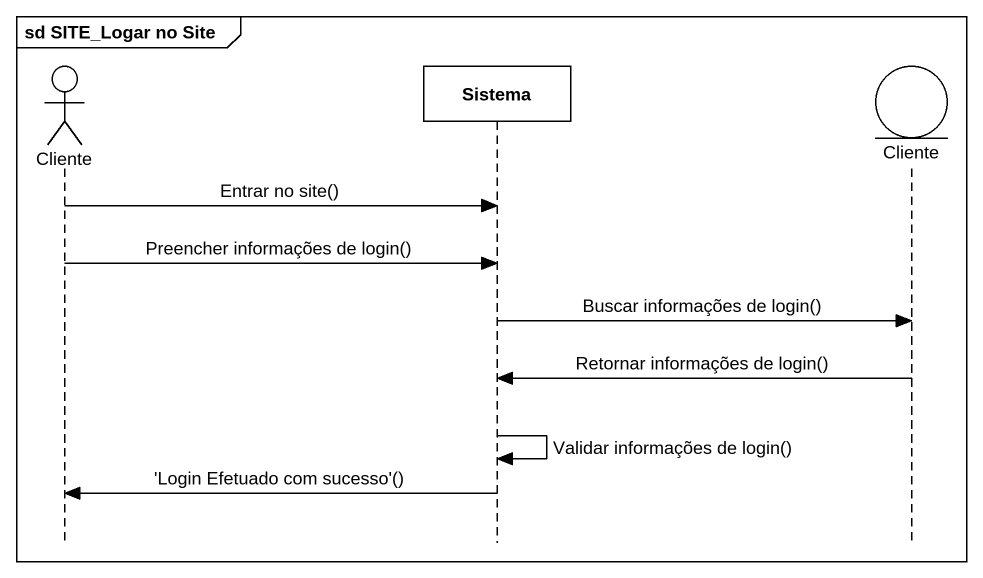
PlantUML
@startuml
mainframe sd SITE_Logar no Site
hide footbox
actor Cliente
participant Sistema
entity "Cliente" as Cliente_2

Cliente -> Sistema : Entrar no site()
Cliente -> Sistema : Preencher informações de login()
Sistema -> Cliente_2 : Buscar informações de login()
Cliente_2 -> Sistema : Retornar informações de login()
Sistema -> Sistema : Validar informações de login()
Sistema -> Cliente : 'Login Efetuado com sucesso'()
@enduml
